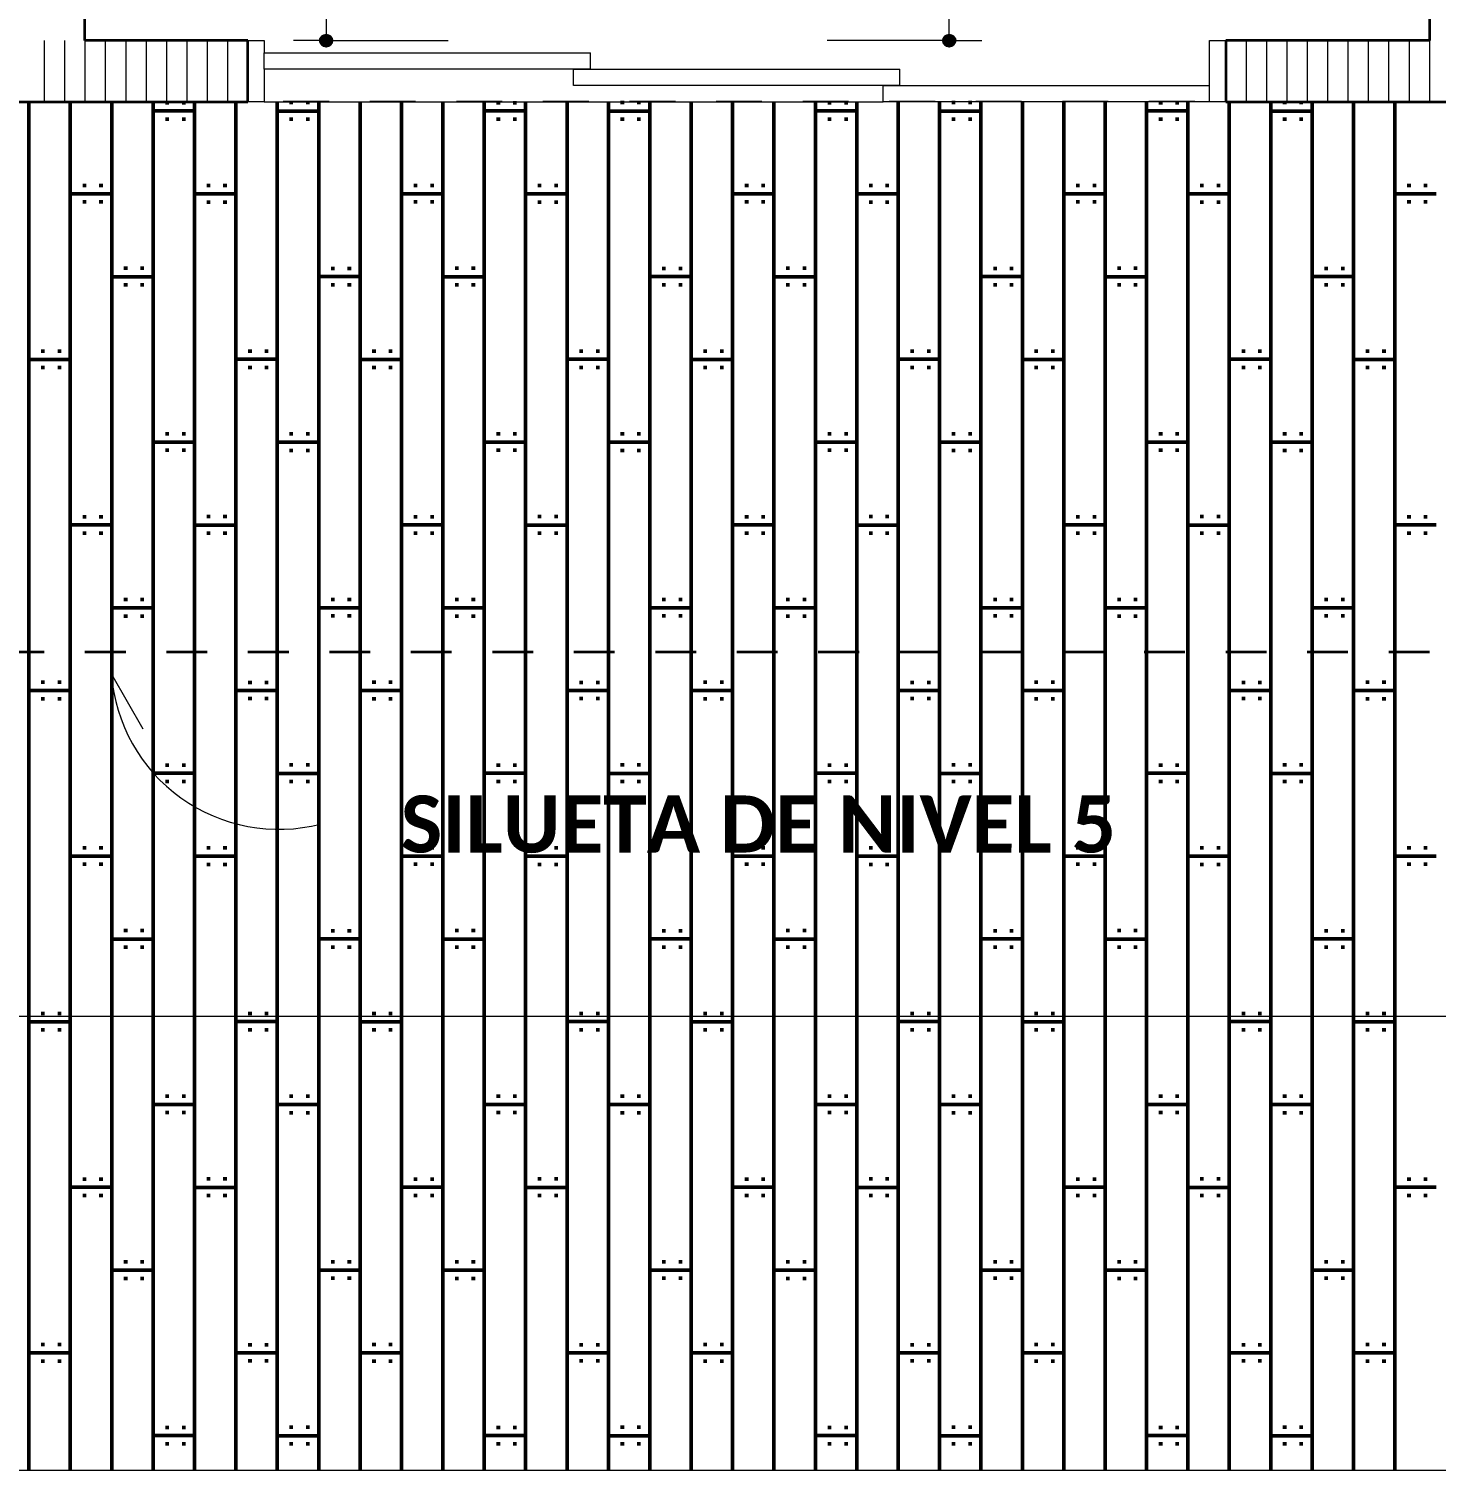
# Model space of a CAD drawing. Header units: metres. Extents: x -144 to 1000, y -717 to 29.
# Drawn here: x 511.742 to 515.197, y -571.383 to -567.846 of the extents above; entities that cross this region are included whole.
import ezdxf

# ---------------------------------------------------------------- set-up
doc = ezdxf.new("R2010")
doc.units = ezdxf.units.M
doc.linetypes.add('Basculante', pattern=[0.11625, 0.075, -0.04125])
doc.linetypes.add('basculante modificado', pattern=[0.18, 0.1125, -0.0675])
doc.layers.get('0').update_dxf_attribs({"color": 1})
for name, color, linetype, lineweight in [('A-ANNO-DIMS', 1, 'Continuous', 9), ('A-DETL', 1, 'Continuous', 9), ('A-DOOR-FRAM', 1, 'Continuous', 9), ('A-FLOR', 2, 'Continuous', 9), ('A-FLOR-PATT', 8, 'Continuous', 50), ('A-WALL', 4, 'Continuous', 9), ('G-ANNO-TEXT', 2, 'Continuous', 9)]:
    doc.layers.add(name, color=color, linetype=linetype, lineweight=lineweight)
doc.layers.add('A-WALL-PATT', color=7, linetype='Continuous', lineweight=35, true_color=0x9c9c9c)
doc.styles.add('Calibri_B_1', font='calibrib.ttf', dxfattribs={"height": 0.135})

# ---------------------------------------------------------------- blocks, each defined once
blk = doc.blocks.new('I')
at = {"layer": 'A-ANNO-DIMS', "lineweight": 25}
h = blk.add_hatch(color=256, dxfattribs=at)
edge = h.paths.add_edge_path()
edge.add_arc((508.7025, -506.21), 0.015, 0, 360)
h = blk.add_hatch(color=256, dxfattribs=at)
edge = h.paths.add_edge_path()
edge.add_arc((510.2321, -506.21), 0.015, 0, 360)
at = {"layer": 'A-ANNO-DIMS'}
for p, q in [((510.2321, -506.21), (510.2321, -500.4099)), ((508.7025, -505.4599), (508.7025, -506.21)), ((508.7025, -506.21), (508.6225, -506.21)), ((508.7025, -506.21), (509.0025, -506.21)), ((510.2321, -506.21), (509.9321, -506.21)), ((510.2321, -506.21), (510.3121, -506.21)), ((506.7607, -508.6044), (518.2107, -508.6044))]:
    blk.add_line(p, q, dxfattribs=at)
at = {"layer": 'A-ANNO-DIMS', "lineweight": 25}
for centre in [(508.7025, -506.21), (510.2321, -506.21)]:
    blk.add_circle(centre, 0.015, dxfattribs=at)
at = {"layer": 'A-DETL', "color": 7, "linetype": 'basculante modificado'}
blk.add_line((507.1098, -506.3589), (516.7105, -506.3589), dxfattribs=at)
at = {"layer": 'A-DETL', "color": 7, "linetype": 'Basculante', "lineweight": 35}
blk.add_line((498.9107, -507.7099), (517.2105, -507.7099), dxfattribs=at)
at = {"layer": 'A-DOOR-FRAM'}
for p, q in [((508.5107, -506.21), (508.5507, -506.21)), ((508.5507, -506.21), (508.5507, -506.24)), ((510.8707, -506.21), (510.9107, -506.21)), ((510.8707, -506.32), (510.8707, -506.21)), ((508.5507, -506.28), (508.5507, -506.36)), ((508.5507, -506.36), (508.5107, -506.36)), ((510.9107, -506.36), (510.8707, -506.36))]:
    blk.add_line(p, q, dxfattribs=at)
at = {"layer": 'A-DOOR-FRAM', "lineweight": 5}
for p, q in [((508.5507, -506.24), (509.3515, -506.24)), ((508.5507, -506.28), (508.5507, -506.24)), ((509.3515, -506.28), (509.3515, -506.24)), ((509.3515, -506.28), (508.5507, -506.28)), ((509.3099, -506.28), (510.1107, -506.28)), ((509.3099, -506.32), (509.3099, -506.28)), ((510.1107, -506.32), (510.1107, -506.28)), ((510.1107, -506.32), (509.3099, -506.32)), ((510.0699, -506.32), (510.8707, -506.32)), ((510.0699, -506.36), (510.0699, -506.32)), ((510.8707, -506.36), (510.8707, -506.32)), ((510.8707, -506.36), (510.0699, -506.36))]:
    blk.add_line(p, q, dxfattribs=at)
at = {"layer": 'A-FLOR'}
blk.add_line((508.5507, -506.36), (510.0699, -506.36), dxfattribs=at)
at = {"layer": 'A-FLOR-PATT', "color": 8, "true_color": 0x808080, "transparency": 33554559}
for p, q in [((507.9731, -506.36), (507.9731, -509.7185)), ((508.0747, -506.36), (508.0747, -509.7185)), ((508.1763, -506.36), (508.1763, -509.7185)), ((508.2773, -506.3825), (508.3789, -506.3825)), ((508.2779, -506.36), (508.2779, -509.7185)), ((508.3083, -506.3625), (508.3167, -506.3625)), ((508.349, -506.3625), (508.3573, -506.3625)), ((508.3795, -506.36), (508.3795, -509.7185)), ((508.4811, -506.36), (508.4811, -509.7185)), ((508.5827, -506.36), (508.5827, -509.7185)), ((508.5827, -506.3829), (508.6843, -506.3829)), ((508.6127, -506.3621), (508.6211, -506.3621)), ((508.6534, -506.3621), (508.6617, -506.3621)), ((508.6843, -506.36), (508.6843, -509.7185)), ((508.7859, -506.36), (508.7859, -509.7185)), ((508.8875, -506.36), (508.8875, -509.7185)), ((508.9891, -506.36), (508.9891, -509.7185)), ((509.0901, -506.3825), (509.1917, -506.3825)), ((509.0907, -506.36), (509.0907, -509.7185)), ((509.1211, -506.3625), (509.1295, -506.3625)), ((509.1618, -506.3625), (509.1701, -506.3625)), ((509.1923, -506.36), (509.1923, -509.7185)), ((509.2939, -506.36), (509.2939, -509.7185)), ((509.3955, -506.36), (509.3955, -509.7185)), ((509.3955, -506.3829), (509.4971, -506.3829)), ((509.4255, -506.3621), (509.4339, -506.3621)), ((509.4662, -506.3621), (509.4745, -506.3621)), ((509.4971, -506.36), (509.4971, -509.7185)), ((509.5987, -506.36), (509.5987, -509.7185)), ((509.7003, -506.36), (509.7003, -509.7185)), ((509.8019, -506.36), (509.8019, -509.7185)), ((509.9029, -506.3825), (510.0045, -506.3825)), ((509.9035, -506.36), (509.9035, -509.7185)), ((509.9339, -506.3625), (509.9423, -506.3625)), ((509.9746, -506.3625), (509.9829, -506.3625)), ((510.0051, -506.36), (510.0051, -509.7185)), ((510.1067, -506.36), (510.1067, -509.7185)), ((510.2083, -506.36), (510.2083, -509.7185)), ((510.2083, -506.3829), (510.3099, -506.3829)), ((510.2383, -506.3621), (510.2467, -506.3621)), ((510.279, -506.3621), (510.2873, -506.3621)), ((510.3099, -506.36), (510.3099, -509.7185)), ((510.4115, -506.36), (510.4115, -509.7185)), ((510.5131, -506.36), (510.5131, -509.7185)), ((510.6147, -506.36), (510.6147, -509.7185)), ((510.7157, -506.3825), (510.8173, -506.3825)), ((510.7163, -506.36), (510.7163, -509.7185)), ((510.7467, -506.3625), (510.7551, -506.3625)), ((510.7874, -506.3625), (510.7957, -506.3625)), ((510.8179, -506.36), (510.8179, -509.7185)), ((510.9195, -506.36), (510.9195, -509.7185)), ((511.0211, -506.36), (511.0211, -509.7185)), ((511.0211, -506.3829), (511.1227, -506.3829)), ((511.0511, -506.3621), (511.0595, -506.3621)), ((511.0918, -506.3621), (511.1001, -506.3621)), ((511.1227, -506.36), (511.1227, -509.7185)), ((511.2243, -506.36), (511.2243, -509.7185)), ((511.3259, -506.36), (511.3259, -509.7185)), ((508.3083, -506.4025), (508.3167, -506.4025)), ((508.349, -506.4025), (508.3573, -506.4025)), ((508.6127, -506.4029), (508.6211, -506.4029)), ((508.6534, -506.4029), (508.6617, -506.4029)), ((509.1211, -506.4025), (509.1295, -506.4025)), ((509.1618, -506.4025), (509.1701, -506.4025)), ((509.4255, -506.4029), (509.4339, -506.4029)), ((509.4662, -506.4029), (509.4745, -506.4029)), ((509.9339, -506.4025), (509.9423, -506.4025)), ((509.9746, -506.4025), (509.9829, -506.4025)), ((510.2383, -506.4029), (510.2467, -506.4029)), ((510.279, -506.4029), (510.2873, -506.4029)), ((510.7467, -506.4025), (510.7551, -506.4025)), ((510.7874, -506.4025), (510.7957, -506.4025)), ((511.0511, -506.4029), (511.0595, -506.4029)), ((511.0918, -506.4029), (511.1001, -506.4029)), ((508.1051, -506.5657), (508.1135, -506.5657)), ((508.1458, -506.5657), (508.1541, -506.5657)), ((508.4095, -506.5653), (508.4179, -506.5653)), ((508.4502, -506.5653), (508.4585, -506.5653)), ((508.9179, -506.5657), (508.9263, -506.5657)), ((508.9586, -506.5657), (508.9669, -506.5657)), ((509.2223, -506.5653), (509.2307, -506.5653)), ((509.263, -506.5653), (509.2713, -506.5653)), ((509.7307, -506.5657), (509.7391, -506.5657)), ((509.7714, -506.5657), (509.7797, -506.5657)), ((510.0351, -506.5653), (510.0435, -506.5653)), ((510.0758, -506.5653), (510.0841, -506.5653)), ((510.5435, -506.5657), (510.5519, -506.5657)), ((510.5842, -506.5657), (510.5925, -506.5657)), ((510.8479, -506.5653), (510.8563, -506.5653)), ((510.8886, -506.5653), (510.8969, -506.5653)), ((511.3563, -506.5657), (511.3647, -506.5657)), ((511.397, -506.5657), (511.4053, -506.5657)), ((508.0741, -506.5857), (508.1757, -506.5857)), ((508.1051, -506.6057), (508.1135, -506.6057)), ((508.1458, -506.6057), (508.1541, -506.6057)), ((508.3795, -506.5861), (508.4811, -506.5861)), ((508.8869, -506.5857), (508.9885, -506.5857)), ((508.9179, -506.6057), (508.9263, -506.6057)), ((508.9586, -506.6057), (508.9669, -506.6057)), ((509.1923, -506.5861), (509.2939, -506.5861)), ((509.6997, -506.5857), (509.8013, -506.5857)), ((509.7307, -506.6057), (509.7391, -506.6057)), ((509.7714, -506.6057), (509.7797, -506.6057)), ((510.0051, -506.5861), (510.1067, -506.5861)), ((510.5125, -506.5857), (510.6141, -506.5857)), ((510.5435, -506.6057), (510.5519, -506.6057)), ((510.5842, -506.6057), (510.5925, -506.6057)), ((510.8179, -506.5861), (510.9195, -506.5861)), ((511.3253, -506.5857), (511.4269, -506.5857)), ((511.3563, -506.6057), (511.3647, -506.6057)), ((511.397, -506.6057), (511.4053, -506.6057)), ((508.4095, -506.6061), (508.4179, -506.6061)), ((508.4502, -506.6061), (508.4585, -506.6061)), ((509.2223, -506.6061), (509.2307, -506.6061)), ((509.263, -506.6061), (509.2713, -506.6061)), ((510.0351, -506.6061), (510.0435, -506.6061)), ((510.0758, -506.6061), (510.0841, -506.6061)), ((510.8479, -506.6061), (510.8563, -506.6061)), ((510.8886, -506.6061), (510.8969, -506.6061)), ((508.2063, -506.7685), (508.2147, -506.7685)), ((508.247, -506.7685), (508.2553, -506.7685)), ((508.7147, -506.7689), (508.7231, -506.7689)), ((508.7554, -506.7689), (508.7637, -506.7689)), ((509.0191, -506.7685), (509.0275, -506.7685)), ((509.0598, -506.7685), (509.0681, -506.7685)), ((509.5275, -506.7689), (509.5359, -506.7689)), ((509.5682, -506.7689), (509.5765, -506.7689)), ((509.8319, -506.7685), (509.8403, -506.7685)), ((509.8726, -506.7685), (509.8809, -506.7685)), ((510.3403, -506.7689), (510.3487, -506.7689)), ((510.381, -506.7689), (510.3893, -506.7689)), ((510.6447, -506.7685), (510.6531, -506.7685)), ((510.6854, -506.7685), (510.6937, -506.7685)), ((511.1531, -506.7689), (511.1615, -506.7689)), ((511.1938, -506.7689), (511.2021, -506.7689)), ((508.1763, -506.7893), (508.2779, -506.7893)), ((508.2063, -506.8093), (508.2147, -506.8093)), ((508.247, -506.8093), (508.2553, -506.8093)), ((508.6837, -506.7889), (508.7853, -506.7889)), ((508.7147, -506.8089), (508.7231, -506.8089)), ((508.7554, -506.8089), (508.7637, -506.8089)), ((508.9891, -506.7893), (509.0907, -506.7893)), ((509.0191, -506.8093), (509.0275, -506.8093)), ((509.0598, -506.8093), (509.0681, -506.8093)), ((509.4965, -506.7889), (509.5981, -506.7889)), ((509.5275, -506.8089), (509.5359, -506.8089)), ((509.5682, -506.8089), (509.5765, -506.8089)), ((509.8019, -506.7893), (509.9035, -506.7893)), ((509.8319, -506.8093), (509.8403, -506.8093)), ((509.8726, -506.8093), (509.8809, -506.8093)), ((510.3093, -506.7889), (510.4109, -506.7889)), ((510.3403, -506.8089), (510.3487, -506.8089)), ((510.381, -506.8089), (510.3893, -506.8089)), ((510.6147, -506.7893), (510.7163, -506.7893)), ((510.6447, -506.8093), (510.6531, -506.8093)), ((510.6854, -506.8093), (510.6937, -506.8093)), ((511.1221, -506.7889), (511.2237, -506.7889)), ((511.1531, -506.8089), (511.1615, -506.8089)), ((511.1938, -506.8089), (511.2021, -506.8089)), ((507.9731, -506.9925), (508.0747, -506.9925)), ((508.0031, -506.9717), (508.0115, -506.9717)), ((508.0438, -506.9717), (508.0521, -506.9717)), ((508.4805, -506.9921), (508.5821, -506.9921)), ((508.5115, -506.9721), (508.5199, -506.9721)), ((508.5522, -506.9721), (508.5605, -506.9721)), ((508.7859, -506.9925), (508.8875, -506.9925)), ((508.8159, -506.9717), (508.8243, -506.9717)), ((508.8566, -506.9717), (508.8649, -506.9717)), ((509.2933, -506.9921), (509.3949, -506.9921)), ((509.3243, -506.9721), (509.3327, -506.9721)), ((509.365, -506.9721), (509.3733, -506.9721)), ((509.5987, -506.9925), (509.7003, -506.9925)), ((509.6287, -506.9717), (509.6371, -506.9717)), ((509.6694, -506.9717), (509.6777, -506.9717)), ((510.1061, -506.9921), (510.2077, -506.9921)), ((510.1371, -506.9721), (510.1455, -506.9721)), ((510.1778, -506.9721), (510.1861, -506.9721)), ((510.4115, -506.9925), (510.5131, -506.9925)), ((510.4415, -506.9717), (510.4499, -506.9717)), ((510.4822, -506.9717), (510.4905, -506.9717)), ((510.9189, -506.9921), (511.0205, -506.9921)), ((510.9499, -506.9721), (510.9583, -506.9721)), ((510.9906, -506.9721), (510.9989, -506.9721)), ((511.2243, -506.9925), (511.3259, -506.9925)), ((511.2543, -506.9717), (511.2627, -506.9717)), ((511.295, -506.9717), (511.3033, -506.9717)), ((508.0031, -507.0125), (508.0115, -507.0125)), ((508.0438, -507.0125), (508.0521, -507.0125)), ((508.5115, -507.0121), (508.5199, -507.0121)), ((508.5522, -507.0121), (508.5605, -507.0121)), ((508.8159, -507.0125), (508.8243, -507.0125)), ((508.8566, -507.0125), (508.8649, -507.0125)), ((509.3243, -507.0121), (509.3327, -507.0121)), ((509.365, -507.0121), (509.3733, -507.0121)), ((509.6287, -507.0125), (509.6371, -507.0125)), ((509.6694, -507.0125), (509.6777, -507.0125)), ((510.1371, -507.0121), (510.1455, -507.0121)), ((510.1778, -507.0121), (510.1861, -507.0121)), ((510.4415, -507.0125), (510.4499, -507.0125)), ((510.4822, -507.0125), (510.4905, -507.0125)), ((510.9499, -507.0121), (510.9583, -507.0121)), ((510.9906, -507.0121), (510.9989, -507.0121)), ((511.2543, -507.0125), (511.2627, -507.0125)), ((511.295, -507.0125), (511.3033, -507.0125)), ((508.2773, -507.1953), (508.3789, -507.1953)), ((508.3083, -507.1753), (508.3167, -507.1753)), ((508.349, -507.1753), (508.3573, -507.1753)), ((508.5827, -507.1957), (508.6843, -507.1957)), ((508.6127, -507.1749), (508.6211, -507.1749)), ((508.6534, -507.1749), (508.6617, -507.1749)), ((509.0901, -507.1953), (509.1917, -507.1953)), ((509.1211, -507.1753), (509.1295, -507.1753)), ((509.1618, -507.1753), (509.1701, -507.1753)), ((509.3955, -507.1957), (509.4971, -507.1957)), ((509.4255, -507.1749), (509.4339, -507.1749)), ((509.4662, -507.1749), (509.4745, -507.1749)), ((509.9029, -507.1953), (510.0045, -507.1953)), ((509.9339, -507.1753), (509.9423, -507.1753)), ((509.9746, -507.1753), (509.9829, -507.1753)), ((510.2083, -507.1957), (510.3099, -507.1957)), ((510.2383, -507.1749), (510.2467, -507.1749)), ((510.279, -507.1749), (510.2873, -507.1749)), ((510.7157, -507.1953), (510.8173, -507.1953)), ((510.7467, -507.1753), (510.7551, -507.1753)), ((510.7874, -507.1753), (510.7957, -507.1753)), ((511.0211, -507.1957), (511.1227, -507.1957)), ((511.0511, -507.1749), (511.0595, -507.1749)), ((511.0918, -507.1749), (511.1001, -507.1749)), ((508.3083, -507.2153), (508.3167, -507.2153)), ((508.349, -507.2153), (508.3573, -507.2153)), ((508.6127, -507.2157), (508.6211, -507.2157)), ((508.6534, -507.2157), (508.6617, -507.2157)), ((509.1211, -507.2153), (509.1295, -507.2153)), ((509.1618, -507.2153), (509.1701, -507.2153)), ((509.4255, -507.2157), (509.4339, -507.2157)), ((509.4662, -507.2157), (509.4745, -507.2157)), ((509.9339, -507.2153), (509.9423, -507.2153)), ((509.9746, -507.2153), (509.9829, -507.2153)), ((510.2383, -507.2157), (510.2467, -507.2157)), ((510.279, -507.2157), (510.2873, -507.2157)), ((510.7467, -507.2153), (510.7551, -507.2153)), ((510.7874, -507.2153), (510.7957, -507.2153)), ((511.0511, -507.2157), (511.0595, -507.2157)), ((511.0918, -507.2157), (511.1001, -507.2157)), ((508.1051, -507.3785), (508.1135, -507.3785)), ((508.1458, -507.3785), (508.1541, -507.3785)), ((508.4095, -507.3781), (508.4179, -507.3781)), ((508.4502, -507.3781), (508.4585, -507.3781)), ((508.9179, -507.3785), (508.9263, -507.3785)), ((508.9586, -507.3785), (508.9669, -507.3785)), ((509.2223, -507.3781), (509.2307, -507.3781)), ((509.263, -507.3781), (509.2713, -507.3781)), ((509.7307, -507.3785), (509.7391, -507.3785)), ((509.7714, -507.3785), (509.7797, -507.3785)), ((510.0351, -507.3781), (510.0435, -507.3781)), ((510.0758, -507.3781), (510.0841, -507.3781)), ((510.5435, -507.3785), (510.5519, -507.3785)), ((510.5842, -507.3785), (510.5925, -507.3785)), ((510.8479, -507.3781), (510.8563, -507.3781)), ((510.8886, -507.3781), (510.8969, -507.3781)), ((511.3563, -507.3785), (511.3647, -507.3785)), ((511.397, -507.3785), (511.4053, -507.3785)), ((508.0741, -507.3985), (508.1757, -507.3985)), ((508.1051, -507.4185), (508.1135, -507.4185)), ((508.1458, -507.4185), (508.1541, -507.4185)), ((508.3795, -507.3989), (508.4811, -507.3989)), ((508.4095, -507.4189), (508.4179, -507.4189)), ((508.4502, -507.4189), (508.4585, -507.4189)), ((508.8869, -507.3985), (508.9885, -507.3985)), ((508.9179, -507.4185), (508.9263, -507.4185)), ((508.9586, -507.4185), (508.9669, -507.4185)), ((509.1923, -507.3989), (509.2939, -507.3989)), ((509.2223, -507.4189), (509.2307, -507.4189)), ((509.263, -507.4189), (509.2713, -507.4189)), ((509.6997, -507.3985), (509.8013, -507.3985)), ((509.7307, -507.4185), (509.7391, -507.4185)), ((509.7714, -507.4185), (509.7797, -507.4185)), ((510.0051, -507.3989), (510.1067, -507.3989)), ((510.0351, -507.4189), (510.0435, -507.4189)), ((510.0758, -507.4189), (510.0841, -507.4189)), ((510.5125, -507.3985), (510.6141, -507.3985)), ((510.5435, -507.4185), (510.5519, -507.4185)), ((510.5842, -507.4185), (510.5925, -507.4185)), ((510.8179, -507.3989), (510.9195, -507.3989)), ((510.8479, -507.4189), (510.8563, -507.4189)), ((510.8886, -507.4189), (510.8969, -507.4189)), ((511.3253, -507.3985), (511.4269, -507.3985)), ((511.3563, -507.4185), (511.3647, -507.4185)), ((511.397, -507.4185), (511.4053, -507.4185)), ((508.2063, -507.5813), (508.2147, -507.5813)), ((508.247, -507.5813), (508.2553, -507.5813)), ((508.7147, -507.5817), (508.7231, -507.5817)), ((508.7554, -507.5817), (508.7637, -507.5817)), ((509.0191, -507.5813), (509.0275, -507.5813)), ((509.0598, -507.5813), (509.0681, -507.5813)), ((509.5275, -507.5817), (509.5359, -507.5817)), ((509.5682, -507.5817), (509.5765, -507.5817)), ((509.8319, -507.5813), (509.8403, -507.5813)), ((509.8726, -507.5813), (509.8809, -507.5813)), ((510.3403, -507.5817), (510.3487, -507.5817)), ((510.381, -507.5817), (510.3893, -507.5817)), ((510.6447, -507.5813), (510.6531, -507.5813)), ((510.6854, -507.5813), (510.6937, -507.5813)), ((511.1531, -507.5817), (511.1615, -507.5817)), ((511.1938, -507.5817), (511.2021, -507.5817)), ((508.1763, -507.6021), (508.2779, -507.6021)), ((508.2063, -507.6221), (508.2147, -507.6221)), ((508.247, -507.6221), (508.2553, -507.6221)), ((508.6837, -507.6017), (508.7853, -507.6017)), ((508.7147, -507.6217), (508.7231, -507.6217)), ((508.7554, -507.6217), (508.7637, -507.6217)), ((508.9891, -507.6021), (509.0907, -507.6021)), ((509.0191, -507.6221), (509.0275, -507.6221)), ((509.0598, -507.6221), (509.0681, -507.6221)), ((509.4965, -507.6017), (509.5981, -507.6017)), ((509.5275, -507.6217), (509.5359, -507.6217)), ((509.5682, -507.6217), (509.5765, -507.6217)), ((509.8019, -507.6021), (509.9035, -507.6021)), ((509.8319, -507.6221), (509.8403, -507.6221)), ((509.8726, -507.6221), (509.8809, -507.6221)), ((510.3093, -507.6017), (510.4109, -507.6017)), ((510.3403, -507.6217), (510.3487, -507.6217)), ((510.381, -507.6217), (510.3893, -507.6217)), ((510.6147, -507.6021), (510.7163, -507.6021)), ((510.6447, -507.6221), (510.6531, -507.6221)), ((510.6854, -507.6221), (510.6937, -507.6221)), ((511.1221, -507.6017), (511.2237, -507.6017)), ((511.1531, -507.6217), (511.1615, -507.6217)), ((511.1938, -507.6217), (511.2021, -507.6217)), ((507.9731, -507.8053), (508.0747, -507.8053)), ((508.0031, -507.7845), (508.0115, -507.7845)), ((508.0438, -507.7845), (508.0521, -507.7845)), ((508.4805, -507.8049), (508.5821, -507.8049)), ((508.5115, -507.7849), (508.5199, -507.7849)), ((508.5522, -507.7849), (508.5605, -507.7849)), ((508.7859, -507.8053), (508.8875, -507.8053)), ((508.8159, -507.7845), (508.8243, -507.7845)), ((508.8566, -507.7845), (508.8649, -507.7845)), ((509.2933, -507.8049), (509.3949, -507.8049)), ((509.3243, -507.7849), (509.3327, -507.7849)), ((509.365, -507.7849), (509.3733, -507.7849)), ((509.5987, -507.8053), (509.7003, -507.8053)), ((509.6287, -507.7845), (509.6371, -507.7845)), ((509.6694, -507.7845), (509.6777, -507.7845)), ((510.1061, -507.8049), (510.2077, -507.8049)), ((510.1371, -507.7849), (510.1455, -507.7849)), ((510.1778, -507.7849), (510.1861, -507.7849)), ((510.4115, -507.8053), (510.5131, -507.8053)), ((510.4415, -507.7845), (510.4499, -507.7845)), ((510.4822, -507.7845), (510.4905, -507.7845)), ((510.9189, -507.8049), (511.0205, -507.8049)), ((510.9499, -507.7849), (510.9583, -507.7849)), ((510.9906, -507.7849), (510.9989, -507.7849)), ((511.2243, -507.8053), (511.3259, -507.8053)), ((511.2543, -507.7845), (511.2627, -507.7845)), ((511.295, -507.7845), (511.3033, -507.7845)), ((508.0031, -507.8253), (508.0115, -507.8253)), ((508.0438, -507.8253), (508.0521, -507.8253)), ((508.5115, -507.8249), (508.5199, -507.8249)), ((508.5522, -507.8249), (508.5605, -507.8249)), ((508.8159, -507.8253), (508.8243, -507.8253)), ((508.8566, -507.8253), (508.8649, -507.8253)), ((509.3243, -507.8249), (509.3327, -507.8249)), ((509.365, -507.8249), (509.3733, -507.8249)), ((509.6287, -507.8253), (509.6371, -507.8253)), ((509.6694, -507.8253), (509.6777, -507.8253)), ((510.1371, -507.8249), (510.1455, -507.8249)), ((510.1778, -507.8249), (510.1861, -507.8249)), ((510.4415, -507.8253), (510.4499, -507.8253)), ((510.4822, -507.8253), (510.4905, -507.8253)), ((510.9499, -507.8249), (510.9583, -507.8249)), ((510.9906, -507.8249), (510.9989, -507.8249)), ((511.2543, -507.8253), (511.2627, -507.8253)), ((511.295, -507.8253), (511.3033, -507.8253)), ((508.2773, -508.0081), (508.3789, -508.0081)), ((508.3083, -507.9881), (508.3167, -507.9881)), ((508.349, -507.9881), (508.3573, -507.9881)), ((508.5827, -508.0085), (508.6843, -508.0085)), ((508.6127, -507.9877), (508.6211, -507.9877)), ((508.6534, -507.9877), (508.6617, -507.9877)), ((509.0901, -508.0081), (509.1917, -508.0081)), ((509.1211, -507.9881), (509.1295, -507.9881)), ((509.1618, -507.9881), (509.1701, -507.9881)), ((509.3955, -508.0085), (509.4971, -508.0085)), ((509.4255, -507.9877), (509.4339, -507.9877)), ((509.4662, -507.9877), (509.4745, -507.9877)), ((509.9029, -508.0081), (510.0045, -508.0081)), ((509.9339, -507.9881), (509.9423, -507.9881)), ((509.9746, -507.9881), (509.9829, -507.9881)), ((510.2083, -508.0085), (510.3099, -508.0085)), ((510.2383, -507.9877), (510.2467, -507.9877)), ((510.279, -507.9877), (510.2873, -507.9877)), ((510.7157, -508.0081), (510.8173, -508.0081)), ((510.7467, -507.9881), (510.7551, -507.9881)), ((510.7874, -507.9881), (510.7957, -507.9881)), ((511.0211, -508.0085), (511.1227, -508.0085)), ((511.0511, -507.9877), (511.0595, -507.9877)), ((511.0918, -507.9877), (511.1001, -507.9877)), ((508.3083, -508.0281), (508.3167, -508.0281)), ((508.349, -508.0281), (508.3573, -508.0281)), ((508.6127, -508.0285), (508.6211, -508.0285)), ((508.6534, -508.0285), (508.6617, -508.0285)), ((509.1211, -508.0281), (509.1295, -508.0281)), ((509.1618, -508.0281), (509.1701, -508.0281)), ((509.4255, -508.0285), (509.4339, -508.0285)), ((509.4662, -508.0285), (509.4745, -508.0285)), ((509.9339, -508.0281), (509.9423, -508.0281)), ((509.9746, -508.0281), (509.9829, -508.0281)), ((510.2383, -508.0285), (510.2467, -508.0285)), ((510.279, -508.0285), (510.2873, -508.0285)), ((510.7467, -508.0281), (510.7551, -508.0281)), ((510.7874, -508.0281), (510.7957, -508.0281)), ((511.0511, -508.0285), (511.0595, -508.0285)), ((511.0918, -508.0285), (511.1001, -508.0285)), ((508.1051, -508.1913), (508.1135, -508.1913)), ((508.1458, -508.1913), (508.1541, -508.1913)), ((508.4095, -508.1909), (508.4179, -508.1909)), ((508.4502, -508.1909), (508.4585, -508.1909)), ((508.9179, -508.1913), (508.9263, -508.1913)), ((508.9586, -508.1913), (508.9669, -508.1913)), ((509.2223, -508.1909), (509.2307, -508.1909)), ((509.263, -508.1909), (509.2713, -508.1909)), ((509.7307, -508.1913), (509.7391, -508.1913)), ((509.7714, -508.1913), (509.7797, -508.1913)), ((510.0351, -508.1909), (510.0435, -508.1909)), ((510.0758, -508.1909), (510.0841, -508.1909)), ((510.5435, -508.1913), (510.5519, -508.1913)), ((510.5842, -508.1913), (510.5925, -508.1913)), ((510.8479, -508.1909), (510.8563, -508.1909)), ((510.8886, -508.1909), (510.8969, -508.1909)), ((511.3563, -508.1913), (511.3647, -508.1913)), ((511.397, -508.1913), (511.4053, -508.1913)), ((508.0741, -508.2113), (508.1757, -508.2113)), ((508.1051, -508.2313), (508.1135, -508.2313)), ((508.1458, -508.2313), (508.1541, -508.2313)), ((508.3795, -508.2117), (508.4811, -508.2117)), ((508.4095, -508.2317), (508.4179, -508.2317)), ((508.4502, -508.2317), (508.4585, -508.2317)), ((508.8869, -508.2113), (508.9885, -508.2113)), ((508.9179, -508.2313), (508.9263, -508.2313)), ((508.9586, -508.2313), (508.9669, -508.2313)), ((509.1923, -508.2117), (509.2939, -508.2117)), ((509.2223, -508.2317), (509.2307, -508.2317)), ((509.263, -508.2317), (509.2713, -508.2317)), ((509.6997, -508.2113), (509.8013, -508.2113)), ((509.7307, -508.2313), (509.7391, -508.2313)), ((509.7714, -508.2313), (509.7797, -508.2313)), ((510.0051, -508.2117), (510.1067, -508.2117)), ((510.0351, -508.2317), (510.0435, -508.2317)), ((510.0758, -508.2317), (510.0841, -508.2317)), ((510.5125, -508.2113), (510.6141, -508.2113)), ((510.5435, -508.2313), (510.5519, -508.2313)), ((510.5842, -508.2313), (510.5925, -508.2313)), ((510.8179, -508.2117), (510.9195, -508.2117)), ((510.8479, -508.2317), (510.8563, -508.2317)), ((510.8886, -508.2317), (510.8969, -508.2317)), ((511.3253, -508.2113), (511.4269, -508.2113)), ((511.3563, -508.2313), (511.3647, -508.2313)), ((511.397, -508.2313), (511.4053, -508.2313)), ((508.2063, -508.3941), (508.2147, -508.3941)), ((508.247, -508.3941), (508.2553, -508.3941)), ((508.7147, -508.3945), (508.7231, -508.3945)), ((508.7554, -508.3945), (508.7637, -508.3945)), ((509.0191, -508.3941), (509.0275, -508.3941)), ((509.0598, -508.3941), (509.0681, -508.3941)), ((509.5275, -508.3945), (509.5359, -508.3945)), ((509.5682, -508.3945), (509.5765, -508.3945)), ((509.8319, -508.3941), (509.8403, -508.3941)), ((509.8726, -508.3941), (509.8809, -508.3941)), ((510.3403, -508.3945), (510.3487, -508.3945)), ((510.381, -508.3945), (510.3893, -508.3945)), ((510.6447, -508.3941), (510.6531, -508.3941)), ((510.6854, -508.3941), (510.6937, -508.3941)), ((511.1531, -508.3945), (511.1615, -508.3945)), ((511.1938, -508.3945), (511.2021, -508.3945)), ((508.1763, -508.4149), (508.2779, -508.4149)), ((508.2063, -508.4349), (508.2147, -508.4349)), ((508.247, -508.4349), (508.2553, -508.4349)), ((508.6837, -508.4145), (508.7853, -508.4145)), ((508.7147, -508.4345), (508.7231, -508.4345)), ((508.7554, -508.4345), (508.7637, -508.4345)), ((508.9891, -508.4149), (509.0907, -508.4149)), ((509.0191, -508.4349), (509.0275, -508.4349)), ((509.0598, -508.4349), (509.0681, -508.4349)), ((509.4965, -508.4145), (509.5981, -508.4145)), ((509.5275, -508.4345), (509.5359, -508.4345)), ((509.5682, -508.4345), (509.5765, -508.4345)), ((509.8019, -508.4149), (509.9035, -508.4149)), ((509.8319, -508.4349), (509.8403, -508.4349)), ((509.8726, -508.4349), (509.8809, -508.4349)), ((510.3093, -508.4145), (510.4109, -508.4145)), ((510.3403, -508.4345), (510.3487, -508.4345)), ((510.381, -508.4345), (510.3893, -508.4345)), ((510.6147, -508.4149), (510.7163, -508.4149)), ((510.6447, -508.4349), (510.6531, -508.4349)), ((510.6854, -508.4349), (510.6937, -508.4349)), ((511.1221, -508.4145), (511.2237, -508.4145)), ((511.1531, -508.4345), (511.1615, -508.4345)), ((511.1938, -508.4345), (511.2021, -508.4345)), ((507.9731, -508.6181), (508.0747, -508.6181)), ((508.0031, -508.5973), (508.0115, -508.5973)), ((508.0438, -508.5973), (508.0521, -508.5973)), ((508.4805, -508.6177), (508.5821, -508.6177)), ((508.5115, -508.5977), (508.5199, -508.5977)), ((508.5522, -508.5977), (508.5605, -508.5977)), ((508.7859, -508.6181), (508.8875, -508.6181)), ((508.8159, -508.5973), (508.8243, -508.5973)), ((508.8566, -508.5973), (508.8649, -508.5973)), ((509.2933, -508.6177), (509.3949, -508.6177)), ((509.3243, -508.5977), (509.3327, -508.5977)), ((509.365, -508.5977), (509.3733, -508.5977)), ((509.5987, -508.6181), (509.7003, -508.6181)), ((509.6287, -508.5973), (509.6371, -508.5973)), ((509.6694, -508.5973), (509.6777, -508.5973)), ((510.1061, -508.6177), (510.2077, -508.6177)), ((510.1371, -508.5977), (510.1455, -508.5977)), ((510.1778, -508.5977), (510.1861, -508.5977)), ((510.4115, -508.6181), (510.5131, -508.6181)), ((510.4415, -508.5973), (510.4499, -508.5973)), ((510.4822, -508.5973), (510.4905, -508.5973)), ((510.9189, -508.6177), (511.0205, -508.6177)), ((510.9499, -508.5977), (510.9583, -508.5977)), ((510.9906, -508.5977), (510.9989, -508.5977)), ((511.2243, -508.6181), (511.3259, -508.6181)), ((511.2543, -508.5973), (511.2627, -508.5973)), ((511.295, -508.5973), (511.3033, -508.5973)), ((508.0031, -508.6381), (508.0115, -508.6381)), ((508.0438, -508.6381), (508.0521, -508.6381)), ((508.5115, -508.6377), (508.5199, -508.6377)), ((508.5522, -508.6377), (508.5605, -508.6377)), ((508.8159, -508.6381), (508.8243, -508.6381)), ((508.8566, -508.6381), (508.8649, -508.6381)), ((509.3243, -508.6377), (509.3327, -508.6377)), ((509.365, -508.6377), (509.3733, -508.6377)), ((509.6287, -508.6381), (509.6371, -508.6381)), ((509.6694, -508.6381), (509.6777, -508.6381)), ((510.1371, -508.6377), (510.1455, -508.6377)), ((510.1778, -508.6377), (510.1861, -508.6377)), ((510.4415, -508.6381), (510.4499, -508.6381)), ((510.4822, -508.6381), (510.4905, -508.6381)), ((510.9499, -508.6377), (510.9583, -508.6377)), ((510.9906, -508.6377), (510.9989, -508.6377)), ((511.2543, -508.6381), (511.2627, -508.6381)), ((511.295, -508.6381), (511.3033, -508.6381)), ((508.2773, -508.8209), (508.3789, -508.8209)), ((508.3083, -508.8009), (508.3167, -508.8009)), ((508.349, -508.8009), (508.3573, -508.8009)), ((508.5827, -508.8213), (508.6843, -508.8213)), ((508.6127, -508.8005), (508.6211, -508.8005)), ((508.6534, -508.8005), (508.6617, -508.8005)), ((509.0901, -508.8209), (509.1917, -508.8209)), ((509.1211, -508.8009), (509.1295, -508.8009)), ((509.1618, -508.8009), (509.1701, -508.8009)), ((509.3955, -508.8213), (509.4971, -508.8213)), ((509.4255, -508.8005), (509.4339, -508.8005)), ((509.4662, -508.8005), (509.4745, -508.8005)), ((509.9029, -508.8209), (510.0045, -508.8209)), ((509.9339, -508.8009), (509.9423, -508.8009)), ((509.9746, -508.8009), (509.9829, -508.8009)), ((510.2083, -508.8213), (510.3099, -508.8213)), ((510.2383, -508.8005), (510.2467, -508.8005)), ((510.279, -508.8005), (510.2873, -508.8005)), ((510.7157, -508.8209), (510.8173, -508.8209)), ((510.7467, -508.8009), (510.7551, -508.8009)), ((510.7874, -508.8009), (510.7957, -508.8009)), ((511.0211, -508.8213), (511.1227, -508.8213)), ((511.0511, -508.8005), (511.0595, -508.8005)), ((511.0918, -508.8005), (511.1001, -508.8005)), ((508.3083, -508.8409), (508.3167, -508.8409)), ((508.349, -508.8409), (508.3573, -508.8409)), ((508.6127, -508.8413), (508.6211, -508.8413)), ((508.6534, -508.8413), (508.6617, -508.8413)), ((509.1211, -508.8409), (509.1295, -508.8409)), ((509.1618, -508.8409), (509.1701, -508.8409)), ((509.4255, -508.8413), (509.4339, -508.8413)), ((509.4662, -508.8413), (509.4745, -508.8413)), ((509.9339, -508.8409), (509.9423, -508.8409)), ((509.9746, -508.8409), (509.9829, -508.8409)), ((510.2383, -508.8413), (510.2467, -508.8413)), ((510.279, -508.8413), (510.2873, -508.8413)), ((510.7467, -508.8409), (510.7551, -508.8409)), ((510.7874, -508.8409), (510.7957, -508.8409)), ((511.0511, -508.8413), (511.0595, -508.8413)), ((511.0918, -508.8413), (511.1001, -508.8413)), ((508.1051, -509.0041), (508.1135, -509.0041)), ((508.1458, -509.0041), (508.1541, -509.0041)), ((508.4095, -509.0037), (508.4179, -509.0037)), ((508.4502, -509.0037), (508.4585, -509.0037)), ((508.9179, -509.0041), (508.9263, -509.0041)), ((508.9586, -509.0041), (508.9669, -509.0041)), ((509.2223, -509.0037), (509.2307, -509.0037)), ((509.263, -509.0037), (509.2713, -509.0037)), ((509.7307, -509.0041), (509.7391, -509.0041)), ((509.7714, -509.0041), (509.7797, -509.0041)), ((510.0351, -509.0037), (510.0435, -509.0037)), ((510.0758, -509.0037), (510.0841, -509.0037)), ((510.5435, -509.0041), (510.5519, -509.0041)), ((510.5842, -509.0041), (510.5925, -509.0041)), ((510.8479, -509.0037), (510.8563, -509.0037)), ((510.8886, -509.0037), (510.8969, -509.0037)), ((511.3563, -509.0041), (511.3647, -509.0041)), ((511.397, -509.0041), (511.4053, -509.0041)), ((508.0741, -509.0241), (508.1757, -509.0241)), ((508.1051, -509.0441), (508.1135, -509.0441)), ((508.1458, -509.0441), (508.1541, -509.0441)), ((508.3795, -509.0245), (508.4811, -509.0245)), ((508.4095, -509.0445), (508.4179, -509.0445)), ((508.4502, -509.0445), (508.4585, -509.0445)), ((508.8869, -509.0241), (508.9885, -509.0241)), ((508.9179, -509.0441), (508.9263, -509.0441)), ((508.9586, -509.0441), (508.9669, -509.0441)), ((509.1923, -509.0245), (509.2939, -509.0245)), ((509.2223, -509.0445), (509.2307, -509.0445)), ((509.263, -509.0445), (509.2713, -509.0445)), ((509.6997, -509.0241), (509.8013, -509.0241)), ((509.7307, -509.0441), (509.7391, -509.0441)), ((509.7714, -509.0441), (509.7797, -509.0441)), ((510.0051, -509.0245), (510.1067, -509.0245)), ((510.0351, -509.0445), (510.0435, -509.0445)), ((510.0758, -509.0445), (510.0841, -509.0445)), ((510.5125, -509.0241), (510.6141, -509.0241)), ((510.5435, -509.0441), (510.5519, -509.0441)), ((510.5842, -509.0441), (510.5925, -509.0441)), ((510.8179, -509.0245), (510.9195, -509.0245)), ((510.8479, -509.0445), (510.8563, -509.0445)), ((510.8886, -509.0445), (510.8969, -509.0445)), ((511.3253, -509.0241), (511.4269, -509.0241)), ((511.3563, -509.0441), (511.3647, -509.0441)), ((511.397, -509.0441), (511.4053, -509.0441)), ((508.2063, -509.2069), (508.2147, -509.2069)), ((508.247, -509.2069), (508.2553, -509.2069)), ((508.7147, -509.2073), (508.7231, -509.2073)), ((508.7554, -509.2073), (508.7637, -509.2073)), ((509.0191, -509.2069), (509.0275, -509.2069)), ((509.0598, -509.2069), (509.0681, -509.2069)), ((509.5275, -509.2073), (509.5359, -509.2073)), ((509.5682, -509.2073), (509.5765, -509.2073)), ((509.8319, -509.2069), (509.8403, -509.2069)), ((509.8726, -509.2069), (509.8809, -509.2069)), ((510.3403, -509.2073), (510.3487, -509.2073)), ((510.381, -509.2073), (510.3893, -509.2073)), ((510.6447, -509.2069), (510.6531, -509.2069)), ((510.6854, -509.2069), (510.6937, -509.2069)), ((511.1531, -509.2073), (511.1615, -509.2073)), ((511.1938, -509.2073), (511.2021, -509.2073)), ((508.1763, -509.2277), (508.2779, -509.2277)), ((508.2063, -509.2477), (508.2147, -509.2477)), ((508.247, -509.2477), (508.2553, -509.2477)), ((508.6837, -509.2273), (508.7853, -509.2273)), ((508.7147, -509.2473), (508.7231, -509.2473)), ((508.7554, -509.2473), (508.7637, -509.2473)), ((508.9891, -509.2277), (509.0907, -509.2277)), ((509.0191, -509.2477), (509.0275, -509.2477)), ((509.0598, -509.2477), (509.0681, -509.2477)), ((509.4965, -509.2273), (509.5981, -509.2273)), ((509.5275, -509.2473), (509.5359, -509.2473)), ((509.5682, -509.2473), (509.5765, -509.2473)), ((509.8019, -509.2277), (509.9035, -509.2277)), ((509.8319, -509.2477), (509.8403, -509.2477)), ((509.8726, -509.2477), (509.8809, -509.2477)), ((510.3093, -509.2273), (510.4109, -509.2273)), ((510.3403, -509.2473), (510.3487, -509.2473)), ((510.381, -509.2473), (510.3893, -509.2473)), ((510.6147, -509.2277), (510.7163, -509.2277)), ((510.6447, -509.2477), (510.6531, -509.2477)), ((510.6854, -509.2477), (510.6937, -509.2477)), ((511.1221, -509.2273), (511.2237, -509.2273)), ((511.1531, -509.2473), (511.1615, -509.2473)), ((511.1938, -509.2473), (511.2021, -509.2473)), ((507.9731, -509.4309), (508.0747, -509.4309)), ((508.0031, -509.4101), (508.0115, -509.4101)), ((508.0438, -509.4101), (508.0521, -509.4101)), ((508.4805, -509.4305), (508.5821, -509.4305)), ((508.5115, -509.4105), (508.5199, -509.4105)), ((508.5522, -509.4105), (508.5605, -509.4105)), ((508.7859, -509.4309), (508.8875, -509.4309)), ((508.8159, -509.4101), (508.8243, -509.4101)), ((508.8566, -509.4101), (508.8649, -509.4101)), ((509.2933, -509.4305), (509.3949, -509.4305)), ((509.3243, -509.4105), (509.3327, -509.4105)), ((509.365, -509.4105), (509.3733, -509.4105)), ((509.5987, -509.4309), (509.7003, -509.4309)), ((509.6287, -509.4101), (509.6371, -509.4101)), ((509.6694, -509.4101), (509.6777, -509.4101)), ((510.1061, -509.4305), (510.2077, -509.4305)), ((510.1371, -509.4105), (510.1455, -509.4105)), ((510.1778, -509.4105), (510.1861, -509.4105)), ((510.4115, -509.4309), (510.5131, -509.4309)), ((510.4415, -509.4101), (510.4499, -509.4101)), ((510.4822, -509.4101), (510.4905, -509.4101)), ((510.9189, -509.4305), (511.0205, -509.4305)), ((510.9499, -509.4105), (510.9583, -509.4105)), ((510.9906, -509.4105), (510.9989, -509.4105)), ((511.2243, -509.4309), (511.3259, -509.4309)), ((511.2543, -509.4101), (511.2627, -509.4101)), ((511.295, -509.4101), (511.3033, -509.4101)), ((508.0031, -509.4509), (508.0115, -509.4509)), ((508.0438, -509.4509), (508.0521, -509.4509)), ((508.5115, -509.4505), (508.5199, -509.4505)), ((508.5522, -509.4505), (508.5605, -509.4505)), ((508.8159, -509.4509), (508.8243, -509.4509)), ((508.8566, -509.4509), (508.8649, -509.4509)), ((509.3243, -509.4505), (509.3327, -509.4505)), ((509.365, -509.4505), (509.3733, -509.4505)), ((509.6287, -509.4509), (509.6371, -509.4509)), ((509.6694, -509.4509), (509.6777, -509.4509)), ((510.1371, -509.4505), (510.1455, -509.4505)), ((510.1778, -509.4505), (510.1861, -509.4505)), ((510.4415, -509.4509), (510.4499, -509.4509)), ((510.4822, -509.4509), (510.4905, -509.4509)), ((510.9499, -509.4505), (510.9583, -509.4505)), ((510.9906, -509.4505), (510.9989, -509.4505)), ((511.2543, -509.4509), (511.2627, -509.4509)), ((511.295, -509.4509), (511.3033, -509.4509)), ((508.2773, -509.6337), (508.3789, -509.6337)), ((508.3083, -509.6137), (508.3167, -509.6137)), ((508.349, -509.6137), (508.3573, -509.6137)), ((508.5827, -509.6341), (508.6843, -509.6341)), ((508.6127, -509.6133), (508.6211, -509.6133)), ((508.6534, -509.6133), (508.6617, -509.6133)), ((509.0901, -509.6337), (509.1917, -509.6337)), ((509.1211, -509.6137), (509.1295, -509.6137)), ((509.1618, -509.6137), (509.1701, -509.6137)), ((509.3955, -509.6341), (509.4971, -509.6341)), ((509.4255, -509.6133), (509.4339, -509.6133)), ((509.4662, -509.6133), (509.4745, -509.6133)), ((509.9029, -509.6337), (510.0045, -509.6337)), ((509.9339, -509.6137), (509.9423, -509.6137)), ((509.9746, -509.6137), (509.9829, -509.6137)), ((510.2083, -509.6341), (510.3099, -509.6341)), ((510.2383, -509.6133), (510.2467, -509.6133)), ((510.279, -509.6133), (510.2873, -509.6133)), ((510.7157, -509.6337), (510.8173, -509.6337)), ((510.7467, -509.6137), (510.7551, -509.6137)), ((510.7874, -509.6137), (510.7957, -509.6137)), ((511.0211, -509.6341), (511.1227, -509.6341)), ((511.0511, -509.6133), (511.0595, -509.6133)), ((511.0918, -509.6133), (511.1001, -509.6133)), ((508.3083, -509.6537), (508.3167, -509.6537)), ((508.349, -509.6537), (508.3573, -509.6537)), ((508.6127, -509.6541), (508.6211, -509.6541)), ((508.6534, -509.6541), (508.6617, -509.6541)), ((509.1211, -509.6537), (509.1295, -509.6537)), ((509.1618, -509.6537), (509.1701, -509.6537)), ((509.4255, -509.6541), (509.4339, -509.6541)), ((509.4662, -509.6541), (509.4745, -509.6541)), ((509.9339, -509.6537), (509.9423, -509.6537)), ((509.9746, -509.6537), (509.9829, -509.6537)), ((510.2383, -509.6541), (510.2467, -509.6541)), ((510.279, -509.6541), (510.2873, -509.6541)), ((510.7467, -509.6537), (510.7551, -509.6537)), ((510.7874, -509.6537), (510.7957, -509.6537)), ((511.0511, -509.6541), (511.0595, -509.6541)), ((511.0918, -509.6541), (511.1001, -509.6541))]:
    blk.add_line(p, q, dxfattribs=at)
at = {"layer": 'A-WALL', "lineweight": 35}
for p, q in [((511.4107, -501.6099), (511.4107, -506.21)), ((508.1107, -506.21), (508.1107, -505.4599)), ((508.5107, -506.21), (508.1107, -506.21)), ((508.5107, -506.36), (508.5107, -506.21)), ((511.4107, -506.21), (510.9107, -506.21)), ((510.9107, -506.21), (510.9107, -506.36)), ((507.1107, -506.36), (508.5107, -506.36)), ((510.9107, -506.36), (512.3107, -506.36))]:
    blk.add_line(p, q, dxfattribs=at)
at = {"layer": 'A-WALL'}
blk.add_line((506.7617, -509.7185), (518.2107, -509.7185), dxfattribs=at)
at = {"layer": 'A-WALL-PATT', "color": 8, "lineweight": 5, "true_color": 0x727272}
for p, q in [((508.0106, -506.21), (508.0106, -506.36)), ((508.0606, -506.21), (508.0606, -506.36)), ((508.1106, -506.21), (508.1106, -506.36)), ((508.1606, -506.21), (508.1606, -506.36)), ((508.2106, -506.21), (508.2106, -506.36)), ((508.2606, -506.21), (508.2606, -506.36)), ((508.3106, -506.21), (508.3106, -506.36)), ((508.3606, -506.21), (508.3606, -506.36)), ((508.4106, -506.21), (508.4106, -506.36)), ((508.4606, -506.21), (508.4606, -506.36)), ((508.5106, -506.21), (508.5106, -506.36)), ((510.9606, -506.21), (510.9606, -506.36)), ((511.0106, -506.21), (511.0106, -506.36)), ((511.0606, -506.21), (511.0606, -506.36)), ((511.1106, -506.21), (511.1106, -506.36)), ((511.1606, -506.21), (511.1606, -506.36)), ((511.2106, -506.21), (511.2106, -506.36)), ((511.2606, -506.21), (511.2606, -506.36)), ((511.3106, -506.21), (511.3106, -506.36)), ((511.3606, -506.21), (511.3606, -506.36)), ((511.4106, -506.21), (511.4106, -506.36))]:
    blk.add_line(p, q, dxfattribs=at)
at = {"layer": 'G-ANNO-TEXT'}
for q in [(508.1749, -507.9198), (508.2526, -507.8993)]:
    blk.add_line((508.1754, -507.7645), q, dxfattribs=at)
blk.add_arc((508.5863, -507.7336), 0.4121, 184.3106, 284.4562, dxfattribs=at)
at = {"layer": 'G-ANNO-TEXT', "style": 'Calibri_B_1'}
blk.add_text('SILUETA DE NIVEL 5', height=0.14, dxfattribs=at).set_placement((508.8856, -508.2026))

msp = doc.modelspace()

# ---------------------------------------------------------------- block references
at = {"color": 3}
msp.add_blockref('I', (3.7693, -61.665), dxfattribs=at)

doc.saveas('drawing.dxf')
